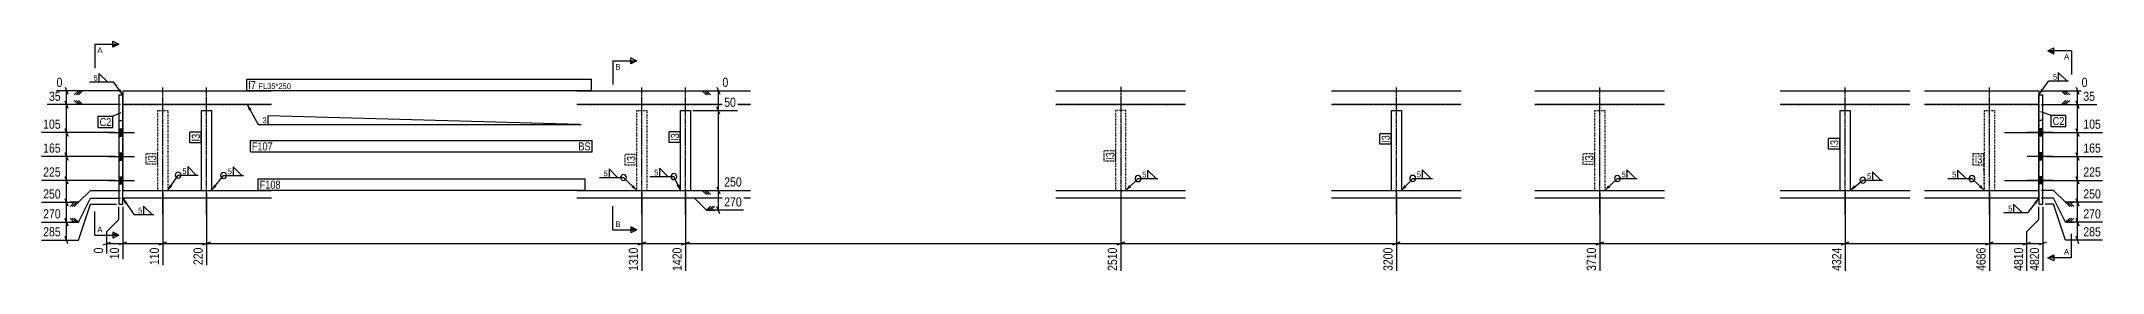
# Model space of a CAD drawing. Header units: millimetres. Extents: x 14 to 41647, y 10 to 1769.
# Drawn here: x 14 to 5178, y 10 to 591 of the extents above; entities that cross this region are included whole.
import ezdxf

# ---------------------------------------------------------------- set-up
doc = ezdxf.new("R2010")
doc.units = ezdxf.units.MM
doc.linetypes.add('DXK_LINE_DOT2', pattern=[3.9198, 1.9599, -1.9599])
doc.linetypes.add('DXK_LINE_DOT3', pattern=[5.9187, 2.979, -0.9799, 0.9799, -0.9799])
for name, color, linetype in [('MÅLSÆTNING', 7, 'Continuous'), ('STÅL', 7, 'Continuous'), ('TEKST', 7, 'Continuous')]:
    doc.layers.add(name, color=color, linetype=linetype)
doc.styles.add('Arial', font='ARIAL.TTF', dxfattribs={"height": 0.2})
doc.styles.add('Arial Narrow', font='ARIALN.TTF', dxfattribs={"height": 0.2})

msp = doc.modelspace()

# ---------------------------------------------------------------- hatches: boundary and pattern name
at = {"layer": 'STÅL', "linetype": 'Continuous'}
for points in [[(218.3, 352.6), (218.3, 370.6), (208.3, 370.6), (208.3, 352.6)], [(218.3, 352.6), (218.3, 370.6), (208.3, 370.6), (208.3, 352.6)], [(5028.3, 352.6), (5028.3, 370.6), (5018.3, 370.6), (5018.3, 352.6)], [(5028.3, 352.6), (5028.3, 370.6), (5018.3, 370.6), (5018.3, 352.6)], [(218.3, 292.6), (218.3, 310.6), (208.3, 310.6), (208.3, 292.6)], [(218.3, 292.6), (218.3, 310.6), (208.3, 310.6), (208.3, 292.6)], [(5028.3, 292.6), (5028.3, 310.6), (5018.3, 310.6), (5018.3, 292.6)], [(5028.3, 292.6), (5028.3, 310.6), (5018.3, 310.6), (5018.3, 292.6)], [(218.3, 232.6), (218.3, 250.6), (208.3, 250.6), (208.3, 232.6)], [(218.3, 232.6), (218.3, 250.6), (208.3, 250.6), (208.3, 232.6)], [(5028.3, 232.6), (5028.3, 250.6), (5018.3, 250.6), (5018.3, 232.6)], [(5028.3, 232.6), (5028.3, 250.6), (5018.3, 250.6), (5018.3, 232.6)]]:
    msp.add_hatch(color=96, dxfattribs=at).paths.add_polyline_path(points)
at = {"layer": 'TEKST', "linetype": 'Continuous'}
for points in [[(212.5, 470.9), (218.3, 456.6), (206.5, 466.5)], [(534.2, 416.7), (530.2, 431.6), (540.8, 420.3)], [(534.2, 416.7), (530.2, 431.6), (540.8, 420.3)], [(452.8, 225.9), (440.4, 216.6), (447, 230.6)], [(1497.6, 229.7), (1505.8, 216.6), (1492.4, 224.3)], [(1612.3, 231.7), (1615.4, 216.6), (1605.6, 228.5)], [(2744.3, 224.2), (2730.8, 216.6), (2739.1, 229.7)], [(3944.3, 224.1), (3930.8, 216.6), (3939.2, 229.6)], [(4559.3, 223), (4545.2, 216.6), (4554.6, 228.9)], [(4873.5, 229.6), (4881.8, 216.6), (4868.3, 224.1)], [(5006.2, 187), (5018.3, 196.6), (5012.2, 182.4)]]:
    msp.add_hatch(color=3, dxfattribs=at).paths.add_polyline_path(points)

# ---------------------------------------------------------------- linework, layer by layer
at = {"layer": 'MÅLSÆTNING', "color": 7, "linetype": 'Continuous'}
for p, q in [((107.2, 466.6), (96.7, 456.1)), ((117.7, 466.6), (96.7, 466.6)), ((112.5, 466.6), (102, 456.1)), ((117.7, 466.6), (107.2, 456.1)), ((1626.4, 466.6), (1735.1, 466.6)), ((1669.8, 466.6), (1680.3, 456.1)), ((1669.8, 466.6), (1690.8, 466.6)), ((1675.1, 466.6), (1685.6, 456.1)), ((1680.3, 466.6), (1690.8, 456.1)), ((1706.7, 475.6), (1713.9, 457.6)), ((1710.3, 416.6), (1710.3, 466.6)), ((5024.3, 466.6), (5139.9, 466.6)), ((5074.6, 466.6), (5085.1, 456.1)), ((5074.6, 466.6), (5095.6, 466.6)), ((5079.8, 466.6), (5090.3, 456.1)), ((5085.1, 466.6), (5095.6, 456.1)), ((5111.5, 475.6), (5118.7, 457.6)), ((5115.1, 431.6), (5115.1, 466.6)), ((212.3, 431.6), (29, 431.6)), ((73.6, 440.6), (80.8, 422.6)), ((77.2, 361.6), (77.2, 431.6)), ((107.2, 431.6), (96.7, 442.1)), ((107.2, 431.6), (96.7, 442.1)), ((117.7, 431.6), (96.7, 431.6)), ((117.7, 431.6), (96.7, 431.6)), ((112.5, 431.6), (102, 442.1)), ((112.5, 431.6), (102, 442.1)), ((117.7, 431.6), (107.2, 442.1)), ((117.7, 431.6), (107.2, 442.1)), ((1646.4, 416.6), (1758.5, 416.6)), ((1646.4, 416.6), (1758.5, 416.6)), ((1713.9, 407.6), (1706.7, 425.6)), ((1713.9, 407.6), (1706.7, 425.6)), ((1710.3, 216.6), (1710.3, 416.6)), ((5024.3, 431.6), (5163.2, 431.6)), ((5024.3, 431.6), (5163.2, 431.6)), ((5074.6, 431.6), (5085.1, 442.1)), ((5074.6, 431.6), (5085.1, 442.1)), ((5074.6, 431.6), (5095.6, 431.6)), ((5074.6, 431.6), (5095.6, 431.6)), ((5079.8, 431.6), (5090.3, 442.1)), ((5079.8, 431.6), (5090.3, 442.1)), ((5085.1, 431.6), (5095.6, 442.1)), ((5085.1, 431.6), (5095.6, 442.1)), ((5118.7, 422.6), (5111.5, 440.6)), ((5111.5, 440.6), (5118.7, 422.6)), ((5115.1, 361.6), (5115.1, 431.6)), ((199.3, 361.6), (14.4, 361.6)), ((80.8, 352.6), (73.6, 370.6)), ((4932.3, 361.6), (5177.9, 361.6)), ((4932.3, 361.6), (5177.9, 361.6)), ((5118.7, 352.6), (5111.5, 370.6)), ((5111.5, 370.6), (5118.7, 352.6)), ((73.6, 310.6), (80.8, 292.6)), ((199.3, 301.6), (14.4, 301.6)), ((77.2, 241.6), (77.2, 301.6)), ((199.3, 241.6), (14.4, 241.6)), ((199.3, 241.6), (14.4, 241.6)), ((80.8, 232.6), (73.6, 250.6)), ((73.6, 250.6), (80.8, 232.6)), ((77.2, 186.6), (77.2, 241.6)), ((107.2, 186.6), (137.2, 216.6)), ((107.2, 186.6), (137.2, 216.6)), ((137.2, 216.6), (212.3, 216.6)), ((137.2, 216.6), (212.3, 216.6)), ((318.3, 210.6), (318.3, 29)), ((318.3, 210.6), (318.3, 29)), ((427.9, 210.6), (427.9, 29)), ((427.9, 210.6), (427.9, 29)), ((1518.3, 210.6), (1518.3, 14.4)), ((1518.3, 210.6), (1518.3, 14.4)), ((1625.3, 216.6), (1773.1, 216.6)), ((1625.3, 216.6), (1773.1, 216.6)), ((1627.9, 210.6), (1627.9, 14.4)), ((1627.9, 210.6), (1627.9, 14.4)), ((1669.8, 216.6), (1680.3, 206.1)), ((1669.8, 216.6), (1690.8, 216.6)), ((1669.8, 216.6), (1680.3, 206.1)), ((1669.8, 216.6), (1690.8, 216.6)), ((1675.1, 216.6), (1685.6, 206.1)), ((1675.1, 216.6), (1685.6, 206.1)), ((1680.3, 216.6), (1690.8, 206.1)), ((1680.3, 216.6), (1690.8, 206.1)), ((1706.7, 225.6), (1713.9, 207.6)), ((1706.7, 225.6), (1713.9, 207.6)), ((1710.3, 166.6), (1710.3, 216.6)), ((2718.3, 210.6), (2718.3, 14.4)), ((2718.3, 210.6), (2718.3, 14.4)), ((3408.7, 210.6), (3408.7, 14.4)), ((3408.7, 210.6), (3408.7, 14.4)), ((3918.3, 210.6), (3918.3, 14.4)), ((3918.3, 210.6), (3918.3, 14.4)), ((4532.7, 210.6), (4532.7, 14.4)), ((4532.7, 210.6), (4532.7, 14.4)), ((4894.3, 210.6), (4894.3, 14.4)), ((4894.3, 210.6), (4894.3, 14.4)), ((5055.1, 216.6), (5024.3, 216.6)), ((5055.1, 216.6), (5024.3, 216.6)), ((5085.1, 186.6), (5055.1, 216.6)), ((5085.1, 186.6), (5055.1, 216.6)), ((14.4, 186.6), (107.2, 186.6)), ((14.4, 186.6), (107.2, 186.6)), ((80.8, 177.6), (73.6, 195.6)), ((73.6, 195.6), (80.8, 177.6)), ((77.2, 136.6), (77.2, 186.6)), ((96.7, 186.6), (86.2, 176.1)), ((107.2, 186.6), (86.2, 186.6)), ((96.7, 186.6), (86.2, 176.1)), ((107.2, 186.6), (86.2, 186.6)), ((102, 186.6), (91.5, 176.1)), ((102, 186.6), (91.5, 176.1)), ((107.2, 186.6), (96.7, 176.1)), ((107.2, 186.6), (96.7, 176.1)), ((107.2, 136.6), (137.2, 196.6)), ((107.2, 136.6), (137.2, 196.6)), ((107.2, 91.6), (137.2, 181.6)), ((137.2, 196.6), (212.3, 196.6)), ((137.2, 196.6), (212.3, 196.6)), ((137.2, 181.6), (202.3, 181.6)), ((208.3, 143.1), (208.3, 175.6)), ((218.3, 175.6), (218.3, 43.7)), ((218.3, 175.6), (218.3, 43.7)), ((1650.3, 196.6), (1627.4, 196.6)), ((1680.3, 166.6), (1650.3, 196.6)), ((1680.3, 166.6), (1690.8, 177.1)), ((1773.1, 166.6), (1680.3, 166.6)), ((1680.3, 166.6), (1701.3, 166.6)), ((1685.6, 166.6), (1696.1, 177.1)), ((1690.8, 166.6), (1701.3, 177.1)), ((1713.9, 157.6), (1706.7, 175.6)), ((5018.3, 143.1), (5018.3, 175.6)), ((5018.3, 143.1), (5018.3, 175.6)), ((5055.1, 196.6), (5024.3, 196.6)), ((5055.1, 196.6), (5024.3, 196.6)), ((5028.3, 175.6), (5028.3, 14.4)), ((5055.1, 181.6), (5034.3, 181.6)), ((5085.1, 136.6), (5055.1, 196.6)), ((5085.1, 136.6), (5055.1, 196.6)), ((5085.1, 91.6), (5055.1, 181.6)), ((5177.9, 186.6), (5085.1, 186.6)), ((5085.1, 186.6), (5095.6, 176.1)), ((5085.1, 186.6), (5106.1, 186.6)), ((5085.1, 186.6), (5095.6, 176.1)), ((5090.3, 186.6), (5100.8, 176.1)), ((5095.6, 186.6), (5106.1, 176.1)), ((5111.5, 195.6), (5118.7, 177.6)), ((5115.1, 136.6), (5115.1, 186.6)), ((14.4, 136.6), (107.2, 136.6)), ((14.4, 136.6), (107.2, 136.6)), ((80.8, 127.6), (73.6, 145.6)), ((73.6, 145.6), (80.8, 127.6)), ((77.2, 91.6), (77.2, 136.6)), ((96.7, 136.6), (86.2, 147.1)), ((96.7, 136.6), (86.2, 147.1)), ((107.2, 136.6), (86.2, 136.6)), ((107.2, 136.6), (86.2, 136.6)), ((102, 136.6), (91.5, 147.1)), ((102, 136.6), (91.5, 147.1)), ((107.2, 136.6), (96.7, 147.1)), ((107.2, 136.6), (96.7, 147.1)), ((178.3, 113.1), (208.3, 143.1)), ((178.3, 58.3), (178.3, 113.1)), ((4988.3, 113.1), (5018.3, 143.1)), ((4988.3, 113.1), (5018.3, 143.1)), ((4988.3, 14.4), (4988.3, 113.1)), ((5085.1, 136.6), (5095.6, 147.1)), ((5085.1, 136.6), (5095.6, 147.1)), ((5177.9, 136.6), (5085.1, 136.6)), ((5085.1, 136.6), (5106.1, 136.6)), ((5177.9, 136.6), (5085.1, 136.6)), ((5085.1, 136.6), (5106.1, 136.6)), ((5090.3, 136.6), (5100.8, 147.1)), ((5090.3, 136.6), (5100.8, 147.1)), ((5095.6, 136.6), (5106.1, 147.1)), ((5095.6, 136.6), (5106.1, 147.1)), ((5118.7, 127.6), (5111.5, 145.6)), ((5111.5, 145.6), (5118.7, 127.6)), ((5115.1, 91.6), (5115.1, 136.6)), ((14.4, 91.6), (107.2, 91.6)), ((80.8, 82.6), (73.6, 100.6)), ((169.3, 79.5), (187.3, 86.7)), ((178.3, 83.1), (218.3, 83.1)), ((227.3, 86.7), (209.3, 79.5)), ((227.3, 86.7), (209.3, 79.5)), ((218.3, 83.1), (318.3, 83.1)), ((327.3, 86.7), (309.3, 79.5)), ((309.3, 79.5), (327.3, 86.7)), ((318.3, 83.1), (427.9, 83.1)), ((436.9, 86.7), (418.9, 79.5)), ((418.9, 79.5), (436.9, 86.7)), ((427.9, 83.1), (1518.3, 83.1)), ((1527.3, 86.7), (1509.3, 79.5)), ((1509.3, 79.5), (1527.3, 86.7)), ((1518.3, 83.1), (1627.9, 83.1)), ((1636.9, 86.7), (1618.9, 79.5)), ((1618.9, 79.5), (1636.9, 86.7)), ((1627.9, 83.1), (2718.3, 83.1)), ((2727.3, 86.7), (2709.3, 79.5)), ((2709.3, 79.5), (2727.3, 86.7)), ((2718.3, 83.1), (3408.7, 83.1)), ((3417.7, 86.7), (3399.7, 79.5)), ((3399.7, 79.5), (3417.7, 86.7)), ((3408.7, 83.1), (3918.3, 83.1)), ((3927.3, 86.7), (3909.3, 79.5)), ((3909.3, 79.5), (3927.3, 86.7)), ((3918.3, 83.1), (4532.7, 83.1)), ((4541.7, 86.7), (4523.7, 79.5)), ((4523.7, 79.5), (4541.7, 86.7)), ((4532.7, 83.1), (4894.3, 83.1)), ((4903.3, 86.7), (4885.3, 79.5)), ((4885.3, 79.5), (4903.3, 86.7)), ((4979.3, 79.5), (4997.3, 86.7)), ((4988.3, 83.1), (5028.3, 83.1)), ((5037.3, 86.7), (5019.3, 79.5)), ((5177.9, 91.6), (5085.1, 91.6)), ((5118.7, 82.6), (5111.5, 100.6))]:
    msp.add_line(p, q, dxfattribs=at)
at = {"layer": 'STÅL', "color": 2, "linetype": 'Continuous'}
for p, q in [((218.3, 466.6), (218.3, 456.6)), ((218.3, 466.6), (590.4, 466.6)), ((1355.8, 466.6), (1790.4, 466.6)), ((2555.8, 466.6), (2880.8, 466.6)), ((3246.2, 466.6), (3571.2, 466.6)), ((3755.8, 466.6), (4080.8, 466.6)), ((4370.2, 466.6), (4695.2, 466.6)), ((4731.8, 466.6), (5018.3, 466.6)), ((5018.3, 466.6), (5018.3, 456.6)), ((208.3, 456.6), (208.3, 181.6)), ((208.3, 456.6), (218.3, 456.6)), ((218.3, 216.6), (218.3, 456.6)), ((590.4, 431.6), (218.3, 431.6)), ((415.4, 216.6), (415.4, 416.6)), ((415.4, 416.6), (440.4, 416.6)), ((440.4, 416.6), (440.4, 216.6)), ((1790.4, 431.6), (1355.8, 431.6)), ((1615.4, 216.6), (1615.4, 416.6)), ((1615.4, 416.6), (1640.4, 416.6)), ((1640.4, 416.6), (1640.4, 216.6)), ((2880.8, 431.6), (2555.8, 431.6)), ((3571.2, 431.6), (3246.2, 431.6)), ((3396.2, 216.6), (3396.2, 416.6)), ((3396.2, 416.6), (3421.2, 416.6)), ((3421.2, 416.6), (3421.2, 216.6)), ((4080.8, 431.6), (3755.8, 431.6)), ((4695.2, 431.6), (4370.2, 431.6)), ((4520.2, 216.6), (4520.2, 416.6)), ((4520.2, 416.6), (4545.2, 416.6)), ((4545.2, 416.6), (4545.2, 216.6)), ((5018.3, 431.6), (4731.8, 431.6)), ((5018.3, 216.6), (5018.3, 456.6)), ((5018.3, 456.6), (5028.3, 456.6)), ((5028.3, 181.6), (5028.3, 456.6)), ((208.3, 391.6), (218.3, 391.6)), ((5028.3, 391.6), (5018.3, 391.6)), ((218.3, 196.6), (218.3, 216.6)), ((218.3, 216.6), (590.4, 216.6)), ((1355.8, 216.6), (1790.4, 216.6)), ((2555.8, 216.6), (2880.8, 216.6)), ((3246.2, 216.6), (3571.2, 216.6)), ((3755.8, 216.6), (4080.8, 216.6)), ((4370.2, 216.6), (4695.2, 216.6)), ((4731.8, 216.6), (5018.3, 216.6)), ((5018.3, 216.6), (5018.3, 196.6)), ((208.3, 181.6), (218.3, 181.6)), ((590.4, 196.6), (218.3, 196.6)), ((218.3, 181.6), (218.3, 196.6)), ((1790.4, 196.6), (1355.8, 196.6)), ((2880.8, 196.6), (2555.8, 196.6)), ((3571.2, 196.6), (3246.2, 196.6)), ((4080.8, 196.6), (3755.8, 196.6)), ((4695.2, 196.6), (4370.2, 196.6)), ((5018.3, 196.6), (4731.8, 196.6)), ((5018.3, 196.6), (5018.3, 181.6)), ((5018.3, 181.6), (5028.3, 181.6))]:
    msp.add_line(p, q, dxfattribs=at)
at = {"layer": 'STÅL', "color": 7, "linetype": 'DXK_LINE_DOT3'}
for p, q in [((318.3, 156.6), (318.3, 476.6)), ((427.9, 156.6), (427.9, 476.6)), ((1518.3, 156.6), (1518.3, 476.6)), ((1627.9, 156.6), (1627.9, 476.6)), ((2718.3, 476.6), (2718.3, 156.6)), ((3408.7, 156.6), (3408.7, 476.6)), ((3918.3, 156.6), (3918.3, 476.6)), ((4532.7, 156.6), (4532.7, 476.6)), ((4894.3, 156.6), (4894.3, 476.6))]:
    msp.add_line(p, q, dxfattribs=at)
at = {"layer": 'STÅL', "color": 7, "linetype": 'DXK_LINE_DOT2'}
for p, q in [((218.3, 456.6), (218.3, 431.6)), ((218.3, 431.6), (218.3, 216.6)), ((218.3, 431.6), (590.4, 431.6)), ((305.8, 216.6), (305.8, 416.6)), ((305.8, 416.6), (330.8, 416.6)), ((330.8, 416.6), (330.8, 216.6)), ((1355.8, 431.6), (1790.4, 431.6)), ((1505.8, 216.6), (1505.8, 416.6)), ((1505.8, 416.6), (1530.8, 416.6)), ((1530.8, 416.6), (1530.8, 216.6)), ((2555.8, 431.6), (2880.8, 431.6)), ((2705.8, 216.6), (2705.8, 416.6)), ((2730.8, 416.6), (2705.8, 416.6)), ((2730.8, 216.6), (2730.8, 416.6)), ((3246.2, 431.6), (3571.2, 431.6)), ((3419.6, 416.6), (3419.5, 416.6)), ((3755.8, 431.6), (4080.8, 431.6)), ((3905.8, 216.6), (3905.8, 416.6)), ((3905.8, 416.6), (3930.8, 416.6)), ((3930.8, 416.6), (3930.8, 216.6)), ((4370.2, 431.6), (4695.2, 431.6)), ((4543.6, 416.6), (4543.5, 416.6)), ((4731.8, 431.6), (5018.3, 431.6)), ((4881.8, 216.6), (4881.8, 416.6)), ((4881.8, 416.6), (4906.8, 416.6)), ((4906.8, 416.6), (4906.8, 216.6)), ((5018.3, 456.6), (5018.3, 431.6)), ((5018.3, 431.6), (5018.3, 216.6)), ((218.3, 216.6), (590.4, 216.6)), ((218.3, 196.6), (218.3, 216.6)), ((1355.8, 216.6), (1790.4, 216.6)), ((2555.8, 216.6), (2880.8, 216.6)), ((3246.2, 216.6), (3571.2, 216.6)), ((3755.8, 216.6), (4080.8, 216.6)), ((4370.2, 216.6), (4695.2, 216.6)), ((4731.8, 216.6), (5018.3, 216.6)), ((5018.3, 196.6), (5018.3, 216.6))]:
    msp.add_line(p, q, dxfattribs=at)
at = {"layer": 'STÅL', "color": 96, "linetype": 'Continuous'}
for p, q in [((182.3, 361.6), (247.3, 361.6)), ((182.3, 361.6), (247.3, 361.6)), ((208.3, 370.6), (218.3, 370.6)), ((208.3, 370.6), (218.3, 370.6)), ((5054.3, 361.6), (4989.3, 361.6)), ((5054.3, 361.6), (4989.3, 361.6)), ((5028.3, 370.6), (5018.3, 370.6)), ((5028.3, 370.6), (5018.3, 370.6)), ((208.3, 352.6), (218.3, 352.6)), ((208.3, 352.6), (218.3, 352.6)), ((208.3, 310.6), (218.3, 310.6)), ((208.3, 310.6), (218.3, 310.6)), ((5028.3, 352.6), (5018.3, 352.6)), ((5028.3, 352.6), (5018.3, 352.6)), ((5028.3, 310.6), (5018.3, 310.6)), ((5028.3, 310.6), (5018.3, 310.6)), ((182.3, 301.6), (247.3, 301.6)), ((182.3, 301.6), (247.3, 301.6)), ((208.3, 292.6), (218.3, 292.6)), ((208.3, 292.6), (218.3, 292.6)), ((5054.3, 301.6), (4989.3, 301.6)), ((5054.3, 301.6), (4989.3, 301.6)), ((5028.3, 292.6), (5018.3, 292.6)), ((5028.3, 292.6), (5018.3, 292.6)), ((182.3, 241.6), (247.3, 241.6)), ((182.3, 241.6), (247.3, 241.6)), ((208.3, 250.6), (218.3, 250.6)), ((208.3, 250.6), (218.3, 250.6)), ((208.3, 232.6), (218.3, 232.6)), ((208.3, 232.6), (218.3, 232.6)), ((5054.3, 241.6), (4989.3, 241.6)), ((5054.3, 241.6), (4989.3, 241.6)), ((5028.3, 250.6), (5018.3, 250.6)), ((5028.3, 250.6), (5018.3, 250.6)), ((5028.3, 232.6), (5018.3, 232.6)), ((5028.3, 232.6), (5018.3, 232.6))]:
    msp.add_line(p, q, dxfattribs=at)
at = {"layer": 'TEKST', "color": 3, "linetype": 'Continuous'}
for p, q in [((218.3, 456.6), (194.8, 488.8)), ((1505.8, 216.6), (1472.5, 248.8)), ((1615.4, 216.6), (1598.8, 251.1)), ((4881.8, 216.6), (4850.5, 246)), ((5018.3, 196.6), (4990.8, 160.7))]:
    msp.add_line(p, q, dxfattribs=at)
for centre, start, end in [((1598.8, 251.1), 90, 270), ((1598.8, 251.1), 270, 90), ((1472.5, 248.8), 90, 270), ((1472.5, 248.8), 270, 90), ((4850.5, 246), 90, 270), ((4850.5, 246), 270, 90)]:
    msp.add_arc(centre, 7.5, start, end, dxfattribs=at)

# ---------------------------------------------------------------- wipeouts: each hides what was drawn before it
at = {"color": 0, "linetype": 'Continuous'}
for points in [[(167.7, 560.9), (167.7, 575.9), (154.3, 575.9), (154.3, 560.9)], [(1465.2, 519.4), (1465.2, 534.4), (1451.8, 534.4), (1451.8, 519.4)], [(5094.3, 544.5), (5094.3, 559.5), (5081, 559.5), (5081, 544.5)], [(1465.2, 124.7), (1465.2, 139.7), (1451.8, 139.7), (1451.8, 124.7)]]:
    msp.add_wipeout(points, dxfattribs=at).dxf.layer = 'TEKST'
at = {"color": 0}
for points in [[(5063.8, 492.9), (5063.8, 510.3), (5052.3, 510.3), (5052.3, 492.9)], [(578.5, 384), (578.5, 401.4), (567, 401.4), (567, 384)], [(593.8, 316.9), (593.8, 337.9), (541.4, 337.9), (541.4, 316.9)], [(1390.2, 316.9), (1390.2, 337.9), (1359.5, 337.9), (1359.5, 316.9)], [(377.9, 256.5), (377.9, 273.9), (366.3, 273.9), (366.3, 256.5)], [(491.6, 255.8), (491.6, 273.2), (480, 273.2), (480, 255.8)], [(1433.2, 250.6), (1433.2, 268), (1421.6, 268), (1421.6, 250.6)], [(2782.4, 247.8), (2782.4, 265.2), (2770.9, 265.2), (2770.9, 247.8)], [(3470.5, 248.5), (3470.5, 265.9), (3459, 265.9), (3459, 248.5)], [(3983.3, 248.1), (3983.3, 265.5), (3971.8, 265.5), (3971.8, 248.1)], [(4598, 243.8), (4598, 261.2), (4586.5, 261.2), (4586.5, 243.8)], [(4811.2, 247.8), (4811.2, 265.2), (4799.7, 265.2), (4799.7, 247.8)]]:
    msp.add_wipeout(points, dxfattribs=at).dxf.layer = 'TEKST'

# ---------------------------------------------------------------- next in the draw order: hatches: boundary and pattern name
at = {"layer": 'TEKST', "linetype": 'Continuous'}
for color, points in [(30, [(193.3, 575.9), (193.3, 583.4), (208.3, 583.4)]), (30, [(1490.8, 534.4), (1490.8, 541.9), (1505.8, 541.9)]), (30, [(5055.3, 567), (5055.3, 559.5), (5040.3, 567)]), (3, [(5030.1, 466.6), (5018.3, 456.6), (5024, 471)]), (3, [(342.4, 226.8), (330.8, 216.6), (336.2, 231.1)]), (3, [(3434.3, 224.9), (3421.2, 216.6), (3428.8, 230.1)]), (30, [(1490.8, 117.2), (1490.8, 124.7), (1505.8, 117.2)])]:
    msp.add_hatch(color=color, dxfattribs=at).paths.add_polyline_path(points)

# ---------------------------------------------------------------- next in the draw order: linework, layer by layer
at = {"layer": 'TEKST', "color": 7, "linetype": 'Continuous'}
for p, q in [((148.3, 583.4), (148.3, 523.4)), ((148.3, 583.4), (208.3, 583.4)), ((1445.8, 541.9), (1445.8, 481.9)), ((1445.8, 541.9), (1505.8, 541.9)), ((5100.3, 567), (5040.3, 567)), ((1445.8, 117.2), (1445.8, 177.2)), ((1445.8, 117.2), (1505.8, 117.2))]:
    msp.add_line(p, q, dxfattribs=at)
at = {"layer": 'TEKST', "color": 30, "linetype": 'Continuous'}
for p, q in [((193.3, 575.9), (193.3, 590.9)), ((193.3, 590.9), (208.3, 583.4)), ((208.3, 583.4), (193.3, 575.9)), ((5040.3, 567), (5055.3, 574.5)), ((5055.3, 559.5), (5055.3, 574.5)), ((1490.8, 534.4), (1490.8, 549.4)), ((1490.8, 549.4), (1505.8, 541.9)), ((1505.8, 541.9), (1490.8, 534.4)), ((5040.3, 567), (5055.3, 559.5)), ((1505.8, 117.2), (1490.8, 124.7)), ((1490.8, 124.7), (1490.8, 109.7)), ((1505.8, 117.2), (1490.8, 109.7))]:
    msp.add_line(p, q, dxfattribs=at)
at = {"layer": 'TEKST', "color": 3, "linetype": 'Continuous'}
for p, q in [((5018.3, 456.6), (5043, 491.1)), ((5043, 491.1), (5092.6, 491.1)), ((5088.3, 491.1), (5066.9, 512.5)), ((5066.9, 512.5), (5066.9, 491.1)), ((5066.9, 491.1), (5088.3, 491.1)), ((530.2, 431.6), (557.7, 382.2)), ((530.2, 431.6), (557.7, 382.2)), ((557.7, 382.2), (1366.7, 382.2)), ((1362.4, 382.2), (581.6, 403.6)), ((581.6, 403.6), (581.6, 382.2)), ((581.6, 382.2), (1362.4, 382.2)), ((402.4, 254.7), (381, 276.1)), ((381, 276.1), (381, 254.7)), ((516.1, 254), (494.6, 275.4)), ((494.6, 275.4), (494.6, 254)), ((1436.3, 270.2), (1436.3, 248.8)), ((2806.9, 246), (2785.5, 267.4)), ((2785.5, 267.4), (2785.5, 246)), ((3495, 246.7), (3473.6, 268.1)), ((3473.6, 268.1), (3473.6, 246.7)), ((4007.9, 246.3), (3986.4, 267.7)), ((3986.4, 267.7), (3986.4, 246.3)), ((4622.5, 242), (4601.1, 263.4)), ((4601.1, 263.4), (4601.1, 242)), ((4814.3, 267.4), (4814.3, 246)), ((330.8, 216.6), (357, 254.7)), ((357, 254.7), (406.7, 254.7)), ((381, 254.7), (402.4, 254.7)), ((440.4, 216.6), (470.7, 254)), ((470.7, 254), (520.4, 254)), ((494.6, 254), (516.1, 254)), ((1412.3, 248.8), (1472.5, 248.8)), ((1436.3, 248.8), (1457.7, 248.8)), ((2730.8, 216.6), (2761.6, 246)), ((2761.6, 246), (2811.2, 246)), ((2785.5, 246), (2806.9, 246)), ((3421.2, 216.6), (3449.7, 246.7)), ((3449.7, 246.7), (3499.3, 246.7)), ((3473.6, 246.7), (3495, 246.7)), ((3930.8, 216.6), (3962.5, 246.3)), ((3962.5, 246.3), (4012.1, 246.3)), ((3986.4, 246.3), (4007.9, 246.3)), ((4545.2, 216.6), (4577.2, 242)), ((4577.2, 242), (4626.8, 242)), ((4601.1, 242), (4622.5, 242)), ((4790.4, 246), (4850.5, 246)), ((4814.3, 246), (4835.8, 246))]:
    msp.add_line(p, q, dxfattribs=at)
for centre, start, end in [((357, 254.7), 90, 270), ((357, 254.7), 270, 90), ((470.7, 254), 90, 270), ((470.7, 254), 270, 90), ((2761.6, 246), 90, 270), ((2761.6, 246), 270, 90), ((3449.7, 246.7), 90, 270), ((3449.7, 246.7), 270, 90), ((3962.5, 246.3), 90, 270), ((3962.5, 246.3), 270, 90), ((4577.2, 242), 90, 270), ((4577.2, 242), 270, 90)]:
    msp.add_arc(centre, 7.5, start, end, dxfattribs=at)

# ---------------------------------------------------------------- next in the draw order: texts
at = {"layer": 'TEKST', "color": 3, "linetype": 'Continuous', "style": 'Arial'}
for s, p in [('A', (154.3, 560.9)), ('B', (1451.8, 519.4)), ('A', (5081, 544.5)), ('B', (1451.8, 124.7))]:
    msp.add_text(s, height=14.3, dxfattribs=at).set_placement(p)
at = {"layer": 'TEKST', "color": 3, "style": 'Arial Narrow'}
for s, p in [('5', (5053.5, 494.1)), ('3', (568.2, 385.2)), ('5', (367.5, 257.7)), ('5', (481.2, 257)), ('5', (1422.8, 251.8)), ('5', (2772.1, 249)), ('5', (3460.2, 249.7)), ('5', (3973, 249.3)), ('5', (4587.7, 245)), ('5', (4800.9, 249))]:
    msp.add_text(s, height=14.3, dxfattribs=at).set_placement(p)

# ---------------------------------------------------------------- next in the draw order: wipeouts: each hides what was drawn before it
at = {"color": 0, "linetype": 'Continuous'}
for points, layer in [([(67.4, 436.4), (67.4, 470), (28.6, 470), (28.6, 436.4)], 'MÅLSÆTNING'), ([(1739.9, 471.4), (1739.9, 505), (1715.7, 505), (1715.7, 471.4)], 'MÅLSÆTNING'), ([(5144.7, 471.4), (5144.7, 505), (5120.5, 505), (5120.5, 471.4)], 'MÅLSÆTNING'), ([(67.4, 306.4), (67.4, 340), (14, 340), (14, 306.4)], 'MÅLSÆTNING'), ([(1773.6, 221.4), (1773.6, 255), (1720.1, 255), (1720.1, 221.4)], 'MÅLSÆTNING'), ([(5178.3, 191.4), (5178.3, 225), (5124.8, 225), (5124.8, 191.4)], 'MÅLSÆTNING'), ([(213.5, 77.7), (179.9, 77.7), (179.9, 38.8), (213.5, 38.8)], 'MÅLSÆTNING'), ([(313.5, 77.7), (279.9, 77.7), (279.9, 24.2), (313.5, 24.2)], 'MÅLSÆTNING'), ([(423.1, 77.7), (389.5, 77.7), (389.5, 24.2), (423.1, 24.2)], 'MÅLSÆTNING'), ([(1513.5, 77.7), (1479.9, 77.7), (1479.9, 9.6), (1513.5, 9.6)], 'MÅLSÆTNING'), ([(1623.1, 77.7), (1589.5, 77.7), (1589.5, 9.6), (1623.1, 9.6)], 'MÅLSÆTNING'), ([(2713.5, 77.7), (2679.9, 77.7), (2679.9, 9.6), (2713.5, 9.6)], 'MÅLSÆTNING'), ([(3403.9, 77.7), (3370.3, 77.7), (3370.3, 9.6), (3403.9, 9.6)], 'MÅLSÆTNING'), ([(3913.5, 77.7), (3879.9, 77.7), (3879.9, 9.6), (3913.5, 9.6)], 'MÅLSÆTNING'), ([(4527.9, 77.7), (4494.3, 77.7), (4494.3, 9.6), (4527.9, 9.6)], 'MÅLSÆTNING'), ([(5023.5, 77.7), (4989.9, 77.7), (4989.9, 9.6), (5023.5, 9.6)], 'MÅLSÆTNING'), ([(167.7, 111.3), (167.7, 126.3), (154.3, 126.3), (154.3, 111.3)], 'TEKST'), ([(5094.3, 55), (5094.3, 70), (5081, 70), (5081, 55)], 'TEKST')]:
    msp.add_wipeout(points, dxfattribs=at).dxf.layer = layer
at = {"color": 0}
for points in [[(551.7, 470.8), (551.7, 491.8), (532.5, 491.8), (532.5, 470.8)], [(5082.1, 380.5), (5082.1, 401.5), (5052.7, 401.5), (5052.7, 380.5)], [(411.2, 358.6), (390.2, 358.6), (390.2, 339.4), (411.2, 339.4)], [(593.8, 316.9), (593.8, 337.9), (541.4, 337.9), (541.4, 316.9)], [(1390.2, 316.9), (1390.2, 337.9), (1359.5, 337.9), (1359.5, 316.9)], [(1611.2, 359.8), (1590.2, 359.8), (1590.2, 340.6), (1611.2, 340.6)], [(2701.6, 312.2), (2680.6, 312.2), (2680.6, 293), (2701.6, 293)], [(3392, 354.9), (3371, 354.9), (3371, 335.7), (3392, 335.7)], [(4516, 342.9), (4495, 342.9), (4495, 323.7), (4516, 323.7)], [(301.6, 304.7), (280.6, 304.7), (280.6, 285.5), (301.6, 285.5)], [(1501.6, 302.9), (1480.6, 302.9), (1480.6, 283.7), (1501.6, 283.7)], [(1559.5, 252.9), (1559.5, 270.3), (1548, 270.3), (1548, 252.9)], [(3901.6, 304.6), (3880.6, 304.6), (3880.6, 285.4), (3901.6, 285.4)], [(4876.7, 284.5), (4876.7, 305.5), (4857.5, 305.5), (4857.5, 284.5)], [(1372.9, 220.8), (1372.9, 241.8), (561.1, 241.8), (561.1, 220.8)], [(267, 157.5), (267, 174.9), (255.5, 174.9), (255.5, 157.5)], [(4951.5, 162.5), (4951.5, 179.9), (4940, 179.9), (4940, 162.5)]]:
    msp.add_wipeout(points, dxfattribs=at).dxf.layer = 'TEKST'

# ---------------------------------------------------------------- next in the draw order: hatches: boundary and pattern name
at = {"layer": 'TEKST', "linetype": 'Continuous'}
for color, points in [(3, [(223.7, 182.1), (218.3, 196.6), (229.9, 186.3)]), (30, [(193.3, 103.8), (193.3, 111.3), (208.3, 103.8)]), (30, [(5055.3, 55), (5055.3, 47.5), (5040.3, 47.5)])]:
    msp.add_hatch(color=color, dxfattribs=at).paths.add_polyline_path(points)

# ---------------------------------------------------------------- next in the draw order: linework, layer by layer
at = {"layer": 'MÅLSÆTNING', "color": 7, "linetype": 'Continuous'}
for p, q in [((212.3, 466.6), (52.4, 466.6)), ((73.6, 475.6), (80.8, 457.6)), ((77.2, 431.6), (77.2, 466.6)), ((212.3, 431.6), (29, 431.6)), ((80.8, 422.6), (73.6, 440.6)), ((199.3, 361.6), (14.4, 361.6)), ((73.6, 370.6), (80.8, 352.6)), ((77.2, 301.6), (77.2, 361.6)), ((80.8, 292.6), (73.6, 310.6)), ((199.3, 301.6), (14.4, 301.6)), ((4932.3, 241.6), (5177.9, 241.6)), ((5111.5, 250.6), (5118.7, 232.6)), ((4988.3, 14.4), (4988.3, 113.1)), ((4894.3, 83.1), (4988.3, 83.1)), ((4979.3, 79.5), (4997.3, 86.7))]:
    msp.add_line(p, q, dxfattribs=at)
at = {"layer": 'TEKST', "color": 7, "linetype": 'Continuous'}
for p, q in [((5100.3, 567), (5100.3, 507)), ((537.8, 341.5), (1393.8, 341.5)), ((537.8, 313.3), (537.8, 341.5)), ((537.8, 313.3), (1393.8, 313.3)), ((1393.8, 313.3), (1393.8, 341.5)), ((148.3, 103.8), (148.3, 163.8)), ((148.3, 103.8), (208.3, 103.8)), ((5100.3, 47.5), (5040.3, 47.5))]:
    msp.add_line(p, q, dxfattribs=at)
at = {"layer": 'TEKST', "color": 3, "linetype": 'Continuous'}
for p, q in [((1584, 251.1), (1562.6, 272.5)), ((1562.6, 272.5), (1562.6, 251.1)), ((1538.7, 251.1), (1598.8, 251.1)), ((1562.6, 251.1), (1584, 251.1)), ((218.3, 196.6), (246.2, 155.7)), ((246.2, 155.7), (295.8, 155.7)), ((291.6, 155.7), (270.1, 177.2)), ((270.1, 177.2), (270.1, 155.7)), ((270.1, 155.7), (291.6, 155.7)), ((4930.7, 160.7), (4990.8, 160.7)), ((4976.1, 160.7), (4954.6, 182.1)), ((4954.6, 182.1), (4954.6, 160.7)), ((4954.6, 160.7), (4976.1, 160.7))]:
    msp.add_line(p, q, dxfattribs=at)
at = {"layer": 'TEKST', "color": 30, "linetype": 'Continuous'}
for p, q in [((208.3, 103.8), (193.3, 111.3)), ((5040.3, 47.5), (5055.3, 55)), ((5055.3, 55), (5055.3, 40)), ((5055.3, 40), (5040.3, 47.5))]:
    msp.add_line(p, q, dxfattribs=at)

# ---------------------------------------------------------------- next in the draw order: texts
at = {"layer": 'MÅLSÆTNING', "color": 3, "linetype": 'Continuous', "style": 'Arial Narrow'}
for s, height, p in [('0', 22.9, (1720.5, 476.2)), ('0', 22.9, (5125.3, 476.2)), ('35', 22.91, (33.4, 441.2)), ('165', 22.91, (18.8, 311.2)), ('250', 22.91, (5129.6, 196.2))]:
    msp.add_text(s, height=height, dxfattribs=at).set_placement(p)
for s, p in [('110', (308.7, 29)), ('220', (418.3, 29)), ('1310', (1508.7, 14.4)), ('1420', (1618.3, 14.4)), ('2510', (2708.7, 14.4)), ('3200', (3399.1, 14.4)), ('3710', (3908.7, 14.4)), ('4324', (4523.1, 14.4)), ('4820', (5018.7, 14.4))]:
    msp.add_text(s, height=22.91, rotation=90.0002, dxfattribs=at).set_placement(p)
at = {"layer": 'TEKST', "color": 3, "style": 'Arial Narrow'}
for s, height, p in [('F107', 20.04, (541.4, 316.9)), ('BS', 20.04, (1359.5, 316.9)), ('5', 14.3, (1549.2, 254.1)), ('5', 14.3, (256.7, 158.7)), ('5', 14.3, (4941.2, 163.7))]:
    msp.add_text(s, height=height, dxfattribs=at).set_placement(p)
at = {"layer": 'TEKST', "color": 3, "linetype": 'Continuous', "style": 'Arial'}
for p in [(154.3, 111.3), (5081, 55)]:
    msp.add_text('A', height=14.3, dxfattribs=at).set_placement(p)

# ---------------------------------------------------------------- next in the draw order: wipeouts: each hides what was drawn before it
at = {"color": 0, "linetype": 'Continuous'}
for points in [[(1773.6, 171.4), (1773.6, 205), (1720.1, 205), (1720.1, 171.4)], [(173.5, 77.7), (139.9, 77.7), (139.9, 53.5), (173.5, 53.5)]]:
    msp.add_wipeout(points, dxfattribs=at).dxf.layer = 'MÅLSÆTNING'
at = {"color": 0}
for points in [[(551.7, 470.8), (551.7, 491.8), (532.5, 491.8), (532.5, 470.8)], [(5082.1, 380.5), (5082.1, 401.5), (5052.7, 401.5), (5052.7, 380.5)], [(411.2, 358.6), (390.2, 358.6), (390.2, 339.4), (411.2, 339.4)], [(1611.2, 359.8), (1590.2, 359.8), (1590.2, 340.6), (1611.2, 340.6)], [(2701.6, 312.2), (2680.6, 312.2), (2680.6, 293), (2701.6, 293)], [(3392, 354.9), (3371, 354.9), (3371, 335.7), (3392, 335.7)], [(4516, 342.9), (4495, 342.9), (4495, 323.7), (4516, 323.7)], [(301.6, 304.7), (280.6, 304.7), (280.6, 285.5), (301.6, 285.5)], [(1501.6, 302.9), (1480.6, 302.9), (1480.6, 283.7), (1501.6, 283.7)], [(3901.6, 304.6), (3880.6, 304.6), (3880.6, 285.4), (3901.6, 285.4)], [(4876.7, 284.5), (4876.7, 305.5), (4857.5, 305.5), (4857.5, 284.5)], [(1372.9, 220.8), (1372.9, 241.8), (561.1, 241.8), (561.1, 220.8)]]:
    msp.add_wipeout(points, dxfattribs=at).dxf.layer = 'TEKST'

# ---------------------------------------------------------------- next in the draw order: linework, layer by layer
at = {"layer": 'TEKST', "color": 7, "linetype": 'Continuous'}
for p, q in [((528.9, 467.2), (528.9, 495.4)), ((5022.3, 414.6), (5049.1, 405.1)), ((386.6, 335.8), (386.6, 362.2)), ((414.8, 362.2), (386.6, 362.2)), ((414.8, 335.8), (414.8, 362.2)), ((1586.6, 337), (1586.6, 363.4)), ((1614.8, 363.4), (1586.6, 363.4)), ((1614.8, 337), (1614.8, 363.4)), ((5049.1, 405.1), (5085.7, 405.1)), ((5049.1, 376.9), (5049.1, 405.1)), ((5049.1, 376.9), (5085.7, 376.9)), ((5085.7, 376.9), (5085.7, 405.1)), ((414.8, 335.8), (386.6, 335.8)), ((1614.8, 337), (1586.6, 337)), ((3367.4, 332.1), (3367.4, 358.5)), ((3395.6, 358.5), (3367.4, 358.5)), ((3395.6, 332.1), (3367.4, 332.1)), ((3395.6, 332.1), (3395.6, 358.5)), ((4491.4, 320.1), (4491.4, 346.5)), ((4519.6, 346.5), (4491.4, 346.5)), ((4519.6, 320.1), (4491.4, 320.1)), ((4519.6, 320.1), (4519.6, 346.5)), ((557.5, 245.4), (1376.5, 245.4)), ((557.5, 217.2), (557.5, 245.4)), ((557.5, 217.2), (1376.5, 217.2)), ((1376.5, 217.2), (1376.5, 245.4))]:
    msp.add_line(p, q, dxfattribs=at)
at = {"layer": 'TEKST', "color": 7, "linetype": 'DXK_LINE_DOT2'}
for p, q in [((2677, 289.4), (2677, 315.8)), ((2705.2, 315.8), (2677, 315.8)), ((2705.2, 289.4), (2705.2, 315.8)), ((277, 281.9), (277, 308.3)), ((305.2, 308.3), (277, 308.3)), ((305.2, 281.9), (277, 281.9)), ((305.2, 281.9), (305.2, 308.3)), ((1477, 280.1), (1477, 306.5)), ((1505.2, 306.5), (1477, 306.5)), ((1505.2, 280.1), (1477, 280.1)), ((1505.2, 280.1), (1505.2, 306.5)), ((2705.2, 289.4), (2677, 289.4)), ((3877, 281.8), (3877, 308.2)), ((3905.2, 308.2), (3877, 308.2)), ((3905.2, 281.8), (3877, 281.8)), ((3905.2, 281.8), (3905.2, 308.2)), ((4853.9, 309.1), (4880.3, 309.1)), ((4853.9, 280.9), (4853.9, 309.1)), ((4853.9, 280.9), (4880.3, 280.9)), ((4880.3, 280.9), (4880.3, 309.1)), ((4881.8, 216.6), (4880.3, 280.9))]:
    msp.add_line(p, q, dxfattribs=at)
at = {"layer": 'TEKST', "color": 3, "linetype": 'Continuous'}
for p, q in [((1457.7, 248.8), (1436.3, 270.2)), ((4835.8, 246), (4814.3, 267.4))]:
    msp.add_line(p, q, dxfattribs=at)
at = {"layer": 'TEKST', "color": 30, "linetype": 'Continuous'}
for p in [(193.3, 111.3), (208.3, 103.8)]:
    msp.add_line(p, (193.3, 96.3), dxfattribs=at)

# ---------------------------------------------------------------- next in the draw order: texts
at = {"layer": 'MÅLSÆTNING', "color": 3, "linetype": 'Continuous', "style": 'Arial Narrow'}
for s, p in [('250', (1724.9, 226.2)), ('270', (1724.9, 176.2))]:
    msp.add_text(s, height=22.91, dxfattribs=at).set_placement(p)
for s, height, p in [('0', 22.9, (168.7, 58.3)), ('10', 22.91, (208.7, 43.7))]:
    msp.add_text(s, height=height, rotation=90.0002, dxfattribs=at).set_placement(p)
at = {"layer": 'TEKST', "color": 3, "style": 'Arial Narrow'}
for s, p in [('C2', (5052.7, 380.5)), ('I3', (4857.5, 284.5)), ('F108', (561.1, 220.8))]:
    msp.add_text(s, height=20.04, dxfattribs=at).set_placement(p)
for p in [(411.2, 339.4), (1611.2, 340.6), (2701.6, 293), (3392, 335.7), (4516, 323.7), (301.6, 285.5), (1501.6, 283.7), (3901.6, 285.4)]:
    msp.add_text('I3', height=20.04, rotation=90.0002, dxfattribs=at).set_placement(p)

# ---------------------------------------------------------------- next in the draw order: wipeouts: each hides what was drawn before it
at = {"color": 0, "linetype": 'Continuous'}
for points in [[(71.8, 471.4), (71.8, 505), (47.6, 505), (47.6, 471.4)], [(5163.7, 436.4), (5163.7, 470), (5124.8, 470), (5124.8, 436.4)], [(1758.9, 421.4), (1758.9, 455), (1720.1, 455), (1720.1, 421.4)], [(67.4, 366.4), (67.4, 400), (14, 400), (14, 366.4)], [(67.4, 246.4), (67.4, 280), (14, 280), (14, 246.4)], [(5178.3, 141.4), (5178.3, 175), (5124.8, 175), (5124.8, 141.4)], [(4889.5, 77.7), (4855.9, 77.7), (4855.9, 9.6), (4889.5, 9.6)], [(4983.5, 77.7), (4949.9, 77.7), (4949.9, 9.6), (4983.5, 9.6)]]:
    msp.add_wipeout(points, dxfattribs=at).dxf.layer = 'MÅLSÆTNING'
at = {"color": 0}
for points in [[(155.5, 490.6), (155.5, 508), (144, 508), (144, 490.6)], [(1388.6, 470.8), (1388.6, 485.8), (558, 485.8), (558, 470.8)], [(189.6, 378), (189.6, 399), (160.2, 399), (160.2, 378)]]:
    msp.add_wipeout(points, dxfattribs=at).dxf.layer = 'TEKST'

# ---------------------------------------------------------------- next in the draw order: linework, layer by layer
at = {"layer": 'MÅLSÆTNING', "color": 7, "linetype": 'Continuous'}
for p, q in [((5115.1, 186.6), (5115.1, 241.6)), ((5177.9, 186.6), (5085.1, 186.6)), ((5085.1, 186.6), (5106.1, 186.6)), ((5090.3, 186.6), (5100.8, 176.1)), ((5095.6, 186.6), (5106.1, 176.1)), ((5118.7, 177.6), (5111.5, 195.6))]:
    msp.add_line(p, q, dxfattribs=at)
at = {"layer": 'TEKST', "color": 3, "linetype": 'Continuous'}
for p, q in [((134.7, 488.8), (194.8, 488.8)), ((180, 488.8), (158.6, 510.2)), ((158.6, 510.2), (158.6, 488.8)), ((158.6, 488.8), (180, 488.8))]:
    msp.add_line(p, q, dxfattribs=at)

# ---------------------------------------------------------------- next in the draw order: texts
at = {"layer": 'MÅLSÆTNING', "color": 3, "linetype": 'Continuous', "style": 'Arial Narrow'}
for s, height, p in [('0', 22.9, (52.4, 476.2)), ('50', 22.91, (1724.9, 426.2)), ('35', 22.91, (5129.6, 441.2)), ('105', 22.91, (18.8, 371.2)), ('225', 22.91, (18.8, 251.2))]:
    msp.add_text(s, height=height, dxfattribs=at).set_placement(p)
for s, p in [('4686', (4884.7, 14.4)), ('4810', (4978.7, 14.4))]:
    msp.add_text(s, height=22.91, rotation=90.0002, dxfattribs=at).set_placement(p)
at = {"layer": 'TEKST', "color": 3, "style": 'Arial Narrow'}
msp.add_text('5', height=14.3, dxfattribs=at).set_placement((145.2, 491.8))

# ---------------------------------------------------------------- next in the draw order: wipeouts: each hides what was drawn before it
at = {"color": 0, "linetype": 'Continuous'}
for points in [[(67.4, 191.4), (67.4, 225), (14, 225), (14, 191.4)], [(5178.3, 96.4), (5178.3, 130), (5124.8, 130), (5124.8, 96.4)]]:
    msp.add_wipeout(points, dxfattribs=at).dxf.layer = 'MÅLSÆTNING'
at = {"color": 0}
for points in [[(1388.6, 470.8), (1388.6, 485.8), (558, 485.8), (558, 470.8)], [(189.6, 378), (189.6, 399), (160.2, 399), (160.2, 378)]]:
    msp.add_wipeout(points, dxfattribs=at).dxf.layer = 'TEKST'

# ---------------------------------------------------------------- next in the draw order: linework, layer by layer
at = {"layer": 'TEKST', "color": 7, "linetype": 'Continuous'}
for p, q in [((528.9, 495.4), (1392.2, 495.4)), ((528.9, 467.2), (1392.2, 467.2)), ((1392.2, 467.2), (1392.2, 495.4)), ((156.6, 402.6), (193.2, 402.6)), ((156.6, 374.4), (156.6, 402.6)), ((156.6, 374.4), (193.2, 374.4)), ((213, 411), (193.2, 402.6)), ((193.2, 374.4), (193.2, 402.6)), ((5100.3, 47.5), (5100.3, 107.5))]:
    msp.add_line(p, q, dxfattribs=at)

# ---------------------------------------------------------------- next in the draw order: texts
at = {"layer": 'MÅLSÆTNING', "color": 3, "linetype": 'Continuous', "style": 'Arial Narrow'}
for s, p in [('250', (18.8, 196.2)), ('270', (5129.6, 146.2)), ('285', (5129.6, 101.2))]:
    msp.add_text(s, height=22.91, dxfattribs=at).set_placement(p)
at = {"layer": 'TEKST', "color": 3, "style": 'Arial Narrow'}
for s, height, p in [('f7', 20.04, (532.5, 470.8)), ('FL35*250', 14.32, (558, 470.8)), ('C2', 20.04, (160.2, 378))]:
    msp.add_text(s, height=height, dxfattribs=at).set_placement(p)

# ---------------------------------------------------------------- next in the draw order: wipeouts: each hides what was drawn before it
at = {"color": 0, "linetype": 'Continuous'}
msp.add_wipeout([(5178.3, 246.4), (5178.3, 280), (5124.8, 280), (5124.8, 246.4)], dxfattribs=at).dxf.layer = 'MÅLSÆTNING'

# ---------------------------------------------------------------- next in the draw order: linework, layer by layer
at = {"layer": 'MÅLSÆTNING', "color": 7, "linetype": 'Continuous'}
for p, q in [((5115.1, 301.6), (5115.1, 361.6)), ((5118.7, 292.6), (5111.5, 310.6)), ((5111.5, 310.6), (5118.7, 292.6)), ((5036.8, 301.6), (5177.9, 301.6)), ((5036.8, 301.6), (5177.9, 301.6)), ((5115.1, 241.6), (5115.1, 301.6)), ((4932.3, 241.6), (5177.9, 241.6)), ((5118.7, 232.6), (5111.5, 250.6))]:
    msp.add_line(p, q, dxfattribs=at)

# ---------------------------------------------------------------- next in the draw order: texts
at = {"layer": 'MÅLSÆTNING', "color": 3, "linetype": 'Continuous', "style": 'Arial Narrow'}
msp.add_text('225', height=22.91, dxfattribs=at).set_placement((5129.6, 251.2))

# ---------------------------------------------------------------- next in the draw order: wipeouts: each hides what was drawn before it
at = {"color": 0, "linetype": 'Continuous'}
msp.add_wipeout([(67.4, 141.4), (67.4, 175), (14, 175), (14, 141.4)], dxfattribs=at).dxf.layer = 'MÅLSÆTNING'

# ---------------------------------------------------------------- next in the draw order: wipeouts: each hides what was drawn before it
for points in [[(5178.3, 366.4), (5178.3, 400), (5124.8, 400), (5124.8, 366.4)], [(5178.3, 306.4), (5178.3, 340), (5124.8, 340), (5124.8, 306.4)], [(67.4, 96.4), (67.4, 130), (14, 130), (14, 96.4)]]:
    msp.add_wipeout(points, dxfattribs=at).dxf.layer = 'MÅLSÆTNING'

# ---------------------------------------------------------------- next in the draw order: texts
at = {"layer": 'MÅLSÆTNING', "color": 3, "linetype": 'Continuous', "style": 'Arial Narrow'}
for s, p in [('105', (5129.6, 371.2)), ('165', (5129.6, 311.2)), ('270', (18.8, 146.2)), ('285', (18.8, 101.2))]:
    msp.add_text(s, height=22.91, dxfattribs=at).set_placement(p)

doc.saveas('drawing.dxf')
